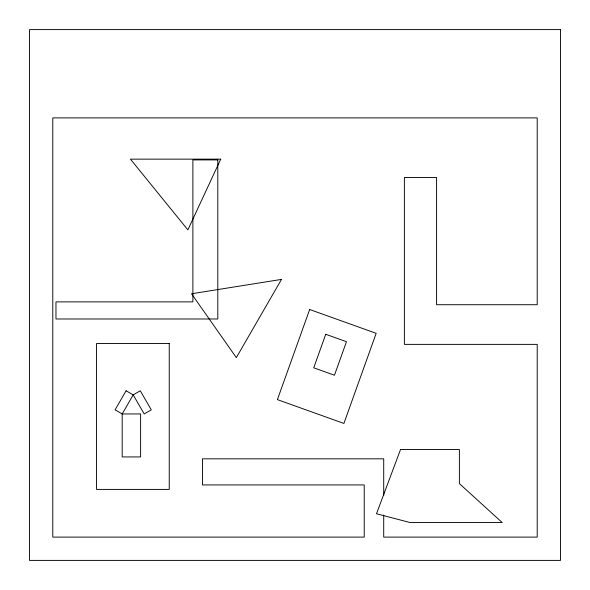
<?xml version="1.0" encoding="UTF-8"?>
<svg xmlns="http://www.w3.org/2000/svg" width="590" height="590" viewBox="0 0 590 590"><rect width="100%" height="100%" fill="white"/><g stroke="black" fill="none" stroke-linecap="round" stroke-linejoin="round"><path stroke-width="0.89" d="M383.714 495.666L383.714 458.828L202.488 458.828L202.488 484.936L364.229 484.936L364.229 537.106L52.79 537.106L52.79 117.897L537.21 117.897L537.21 304.72L436.585 304.72L436.585 177.487L404.386 177.487L404.386 344.376L537.21 344.376L537.21 537.106L383.714 537.106L383.714 515.004M309.669 309.507L277.403 399.622L343.904 423.436L376.169 333.32L309.669 309.507M325.746 334.279L313.74 367.806L334.464 375.225L346.463 341.699L325.746 334.279M400.529 449.521L376.486 513.757L410.057 522.526L502.186 522.526L459.396 483.616L459.396 449.521L400.529 449.521M220.749 159.145L187.871 229.886L130.449 159.145L220.749 159.145M126.09 390.787L115.087 409.844L122.182 413.944L140.604 413.944L140.604 456.933L122.182 456.933L122.182 413.944L133.185 394.88L140.273 390.787L151.283 409.844L144.189 413.944L133.185 394.88L126.09 390.787M281.482 279.409L236.332 357.606L191.507 293.768L281.482 279.409M560.5 29.603L29.5 29.603L29.5 560.397L560.5 560.397L560.5 29.603M217.799 159.912L192.886 159.912L192.886 301.881L55.969 301.881L55.969 318.983L217.799 318.983L217.799 159.912M169.242 343.528L96.553 343.528L96.553 489.405L169.242 489.405L169.242 343.528"/></g></svg>
